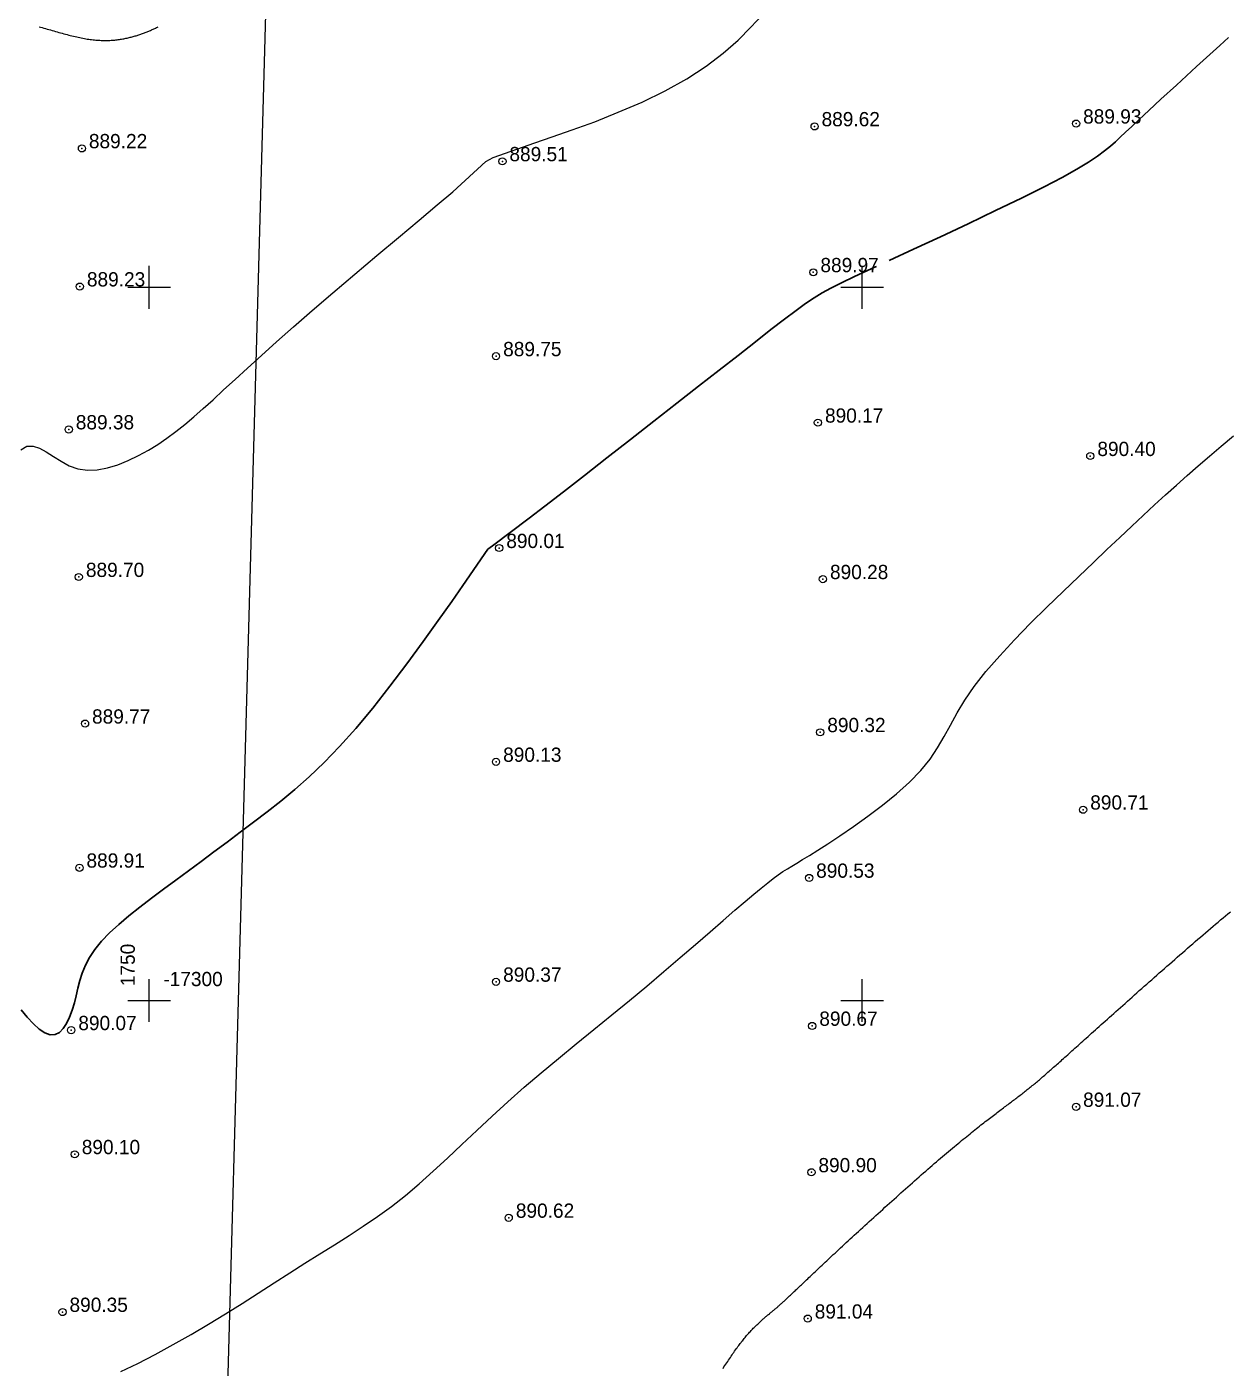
# Model space of a CAD drawing. Header units: millimetres. Extents: x -1114 to 5336, y -18321 to -16715.
# Drawn here: x -1070.9 to -986.6, y -17824.7 to -17730.6 of the extents above; entities that cross this region are included whole.
import ezdxf

# ---------------------------------------------------------------- set-up
doc = ezdxf.new("R2010")
doc.units = ezdxf.units.MM
doc.header["$PDMODE"] = 32
doc.header["$PDSIZE"] = 0.5
doc.linetypes.add('CONTI', pattern=[0])
for name, color, linetype in [('GOR_BDEFAULT', 212, 'CONTI'), ('GORIZDEFAULT', 32, 'CONTI'), ('NAD_MDEFAULT', 7, 'CONTI'), ('PI_DTDEFAULT', 3, 'CONTI'), ('PI_OTDEFAULT', 172, 'CONTI'), ('PI_TTDEFAULT', 5, 'CONTI'), ('SETKR', 7, 'CONTI')]:
    doc.layers.add(name, color=color, linetype=linetype)
doc.styles.add('1 Цифры отметки', font='', dxfattribs={"height": 1})
doc.styles.get('1 Цифры отметки').set_extended_font_data('Kyrghyz Letterica')

# ---------------------------------------------------------------- blocks, each defined once
blk = doc.blocks.new('BL_333')
at = {"color": 0}
for p, q in [((0, -1.5), (0, 1.5)), ((-1.5, 0), (1.5, 0))]:
    blk.add_line(p, q, dxfattribs=at)

msp = doc.modelspace()

# ---------------------------------------------------------------- linework, layer by layer
at = {"color": 242, "true_color": 0xcd2027, "extrusion": (-0.01325716974884626, 0.01768293051550256, 0.999755750880501), "elevation": 589.8331356211519}
msp.add_lwpolyline([(11816.23120442711, 13994.96296030176), (11803.7132254632, 13998.75885966596), (11779.60471839021, 14006.06942209178), (11743.85568373051, 14013.71036732785), (11708.10664907081, 14021.35131256394), (11381.79729851056, 13610.22881136304), (11465.06582467756, 13552.52405538412), (11816.23113084898, 13994.96298261328)], dxfattribs=at)
at = {"color": 1, "extrusion": (-0.01325716974884626, 0.01768293051550256, 0.999755750880501), "elevation": 589.833135621152}
msp.add_lwpolyline([(11816.23113084898, 13994.96298261328), (11791.19532007743, 14002.55473671864), (11779.60471839021, 14006.06942209178), (11708.10664907081, 14021.35131256394), (11381.79729851056, 13610.22881136304), (11465.06582467756, 13552.52405538412)], dxfattribs=at)
at = {"layer": 'GOR_BDEFAULT', "color": 32, "lineweight": 30}
for points in [[(-990.3085497760849, -17734.73104579571, 890), (-988.8885497760848, -17733.43104579571, 890), (-987.2585497760847, -17731.95104579571, 890), (-986.6409292708577, -17731.39376752376, 890)], [(-1010.458549776085, -17747.03104579571, 890), (-1008.738549776085, -17746.24104579572, 890), (-1006.858549776085, -17745.36104579571, 890), (-1004.908549776084, -17744.45104579571, 890), (-1002.988549776085, -17743.53104579571, 890), (-1001.178549776085, -17742.66104579571, 890), (-999.5885497760846, -17741.86104579571, 890), (-998.3185497760851, -17741.20104579571, 890), (-997.2885497760853, -17740.62104579571, 890), (-996.478549776085, -17740.14104579571, 890), (-995.8385497760846, -17739.72104579572, 890), (-995.3385497760846, -17739.35104579571, 890), (-994.9285497760848, -17739.01104579571, 890), (-994.5785497760844, -17738.70104579571, 890), (-994.2385497760852, -17738.39104579571, 890), (-993.8685497760853, -17738.04104579572, 890), (-993.438549776085, -17737.64104579571, 890), (-992.9085497760843, -17737.14104579571, 890), (-992.2385497760852, -17736.51104579571, 890), (-991.3885497760848, -17735.72104579572, 890), (-990.3085497760849, -17734.73104579571, 890)], [(-1071.308549776085, -17799.58104579571, 890), (-1070.888549776085, -17800.09104579571, 890), (-1070.458549776085, -17800.55104579571, 890), (-1070.048549776085, -17800.93104579571, 890), (-1069.648549776085, -17801.19104579571, 890), (-1069.278549776085, -17801.33104579571, 890), (-1068.938549776085, -17801.31104579572, 890), (-1068.638549776085, -17801.16104579571, 890), (-1068.368549776085, -17800.89104579571, 890), (-1068.138549776085, -17800.52104579571, 890), (-1067.928549776085, -17800.09104579571, 890), (-1067.748549776084, -17799.60104579571, 890), (-1067.588549776085, -17799.09104579571, 890), (-1067.458549776085, -17798.58104579571, 890), (-1067.338549776085, -17798.05104579571, 890), (-1067.208549776085, -17797.52104579571, 890), (-1067.038549776085, -17796.99104579572, 890), (-1066.818549776085, -17796.44104579571, 890), (-1066.538549776085, -17795.89104579571, 890), (-1066.158549776084, -17795.33104579571, 890), (-1065.688549776085, -17794.75104579571, 890), (-1065.118549776085, -17794.17104579571, 890), (-1064.468549776085, -17793.58104579571, 890), (-1063.758549776085, -17792.98104579571, 890), (-1062.988549776085, -17792.37104579571, 890), (-1062.168549776085, -17791.74104579572, 890), (-1061.328549776084, -17791.11104579571, 890), (-1060.468549776085, -17790.48104579571, 890), (-1059.588549776085, -17789.83104579571, 890), (-1058.698549776085, -17789.17104579571, 890), (-1057.798549776085, -17788.50104579571, 890), (-1056.878549776085, -17787.82104579571, 890), (-1055.958549776085, -17787.12104579571, 890), (-1055.018549776085, -17786.42104579571, 890), (-1054.078549776084, -17785.69104579571, 890), (-1053.118549776085, -17784.94104579571, 890), (-1052.138549776085, -17784.12104579571, 890), (-1051.128549776085, -17783.23104579571, 890), (-1050.078549776084, -17782.23104579571, 890), (-1048.988549776085, -17781.11104579571, 890), (-1047.858549776085, -17779.84104579571, 890), (-1046.668549776085, -17778.41104579571, 890), (-1045.458549776085, -17776.88104579572, 890), (-1044.268549776085, -17775.30104579571, 890), (-1043.128549776085, -17773.75104579571, 890), (-1042.068549776085, -17772.27104579571, 890), (-1041.128549776085, -17770.94104579571, 890), (-1040.348549776085, -17769.82104579571, 890), (-1038.588549776085, -17767.28104579571, 890), (-1038.258549776085, -17767.04104579572, 890), (-1035.688549776085, -17765.10104579571, 890), (-1034.588549776085, -17764.25104579571, 890), (-1033.288549776085, -17763.24104579572, 890), (-1031.818549776085, -17762.10104579571, 890), (-1030.238549776085, -17760.87104579571, 890), (-1028.598549776085, -17759.59104579571, 890), (-1026.948549776085, -17758.30104579571, 890), (-1025.338549776085, -17757.04104579572, 890), (-1023.808549776085, -17755.84104579571, 890), (-1022.368549776085, -17754.72104579572, 890), (-1021.038549776085, -17753.68104579571, 890), (-1019.828549776084, -17752.73104579571, 890), (-1018.738549776085, -17751.88104579572, 890), (-1017.788549776085, -17751.15104579572, 890), (-1016.968549776085, -17750.54104579572, 890), (-1016.308549776085, -17750.05104579571, 890), (-1015.718549776085, -17749.65104579572, 890), (-1015.158549776084, -17749.29104579572, 890), (-1014.538549776085, -17748.96104579571, 890), (-1013.798549776085, -17748.59104579571, 890), (-1012.878549776085, -17748.15104579572, 890), (-1011.708549776085, -17747.61104579571, 890), (-1011.528549776085, -17747.53104579571, 890), (-1011.348549776085, -17747.44104579571, 890)]]:
    msp.add_polyline3d(points, dxfattribs=at)
at = {"layer": 'GORIZDEFAULT', "color": 32}
for points in [[(-1071.338549776085, -17760.30104579571, 889.5), (-1070.918549776085, -17760.06104579572, 889.5), (-1070.488549776085, -17760.04104579572, 889.5), (-1070.038549776085, -17760.18104579571, 889.5), (-1069.558549776085, -17760.44104579571, 889.5), (-1069.058549776085, -17760.77104579571, 889.5), (-1068.518549776085, -17761.11104579571, 889.5), (-1067.948549776085, -17761.42104579571, 889.5), (-1067.338549776085, -17761.64104579571, 889.5), (-1066.678549776085, -17761.73104579571, 889.5), (-1065.978549776085, -17761.70104579571, 889.5), (-1065.268549776085, -17761.57104579571, 889.5), (-1064.538549776085, -17761.35104579571, 889.5), (-1063.808549776085, -17761.06104579572, 889.5), (-1063.088549776085, -17760.71104579571, 889.5), (-1062.398549776085, -17760.33104579571, 889.5), (-1061.738549776085, -17759.92104579571, 889.5), (-1061.098549776085, -17759.49104579572, 889.5), (-1060.468549776085, -17759.02104579571, 889.5), (-1059.848549776085, -17758.53104579571, 889.5), (-1059.208549776085, -17757.99104579572, 889.5), (-1058.548549776085, -17757.41104579571, 889.5), (-1057.858549776085, -17756.79104579572, 889.5), (-1057.118549776085, -17756.11104579571, 889.5), (-1056.308549776085, -17755.37104579571, 889.5), (-1055.438549776085, -17754.57104579571, 889.5), (-1054.468549776085, -17753.69104579571, 889.5), (-1053.408549776084, -17752.73104579571, 889.5), (-1052.218549776085, -17751.68104579571, 889.5), (-1050.908549776084, -17750.54104579572, 889.5), (-1049.458549776085, -17749.30104579571, 889.5), (-1047.928549776085, -17748.00104579571, 889.5), (-1046.368549776085, -17746.69104579571, 889.5), (-1044.848549776085, -17745.41104579571, 889.5), (-1043.418549776085, -17744.20104579571, 889.5), (-1042.138549776085, -17743.12104579571, 889.5), (-1041.058549776085, -17742.21104579571, 889.5), (-1038.728549776085, -17740.08104579571, 889.5), (-1038.228549776085, -17739.82104579571, 889.5), (-1035.288549776085, -17738.78104579571, 889.5), (-1034.088549776085, -17738.37104579571, 889.5), (-1032.668549776085, -17737.87104579571, 889.5), (-1031.098549776085, -17737.30104579571, 889.5), (-1029.448549776085, -17736.64104579571, 889.5), (-1027.768549776085, -17735.92104579571, 889.5), (-1026.148549776085, -17735.14104579571, 889.5), (-1024.628549776085, -17734.30104579571, 889.5), (-1023.278549776085, -17733.41104579571, 889.5), (-1022.088549776085, -17732.49104579572, 889.5), (-1021.048549776085, -17731.58104579571, 889.5), (-1020.138549776085, -17730.68104579571, 889.5), (-1019.358549776085, -17729.84104579571, 889.5)], [(-1070.067664359418, -17730.64016037905, 889), (-1069.952410453168, -17730.6720549103, 889), (-1069.836883109419, -17730.70437912905, 889), (-1069.721183239627, -17730.73702561342, 889), (-1069.605346651085, -17730.76992600405, 889), (-1069.489392875043, -17730.80302170718, 889), (-1069.373341442752, -17730.83625412905, 889), (-1069.25721188546, -17730.86956467593, 889), (-1069.141023734418, -17730.90289475405, 889), (-1069.024796520876, -17730.93618576967, 889), (-1068.908549776085, -17730.96937912905, 889), (-1068.792312796918, -17731.00241298321, 889), (-1068.676153942752, -17731.03521246238, 889), (-1068.560151338585, -17731.06769944155, 889), (-1068.444383109419, -17731.09979579572, 889), (-1068.328927380252, -17731.13142339988, 889), (-1068.213862276085, -17731.16250412905, 889), (-1068.099265921918, -17731.19295985821, 889), (-1067.985216442751, -17731.22271246238, 889), (-1067.871788708377, -17731.25168707176, 889), (-1067.759044567752, -17731.27982183738, 889), (-1067.647042614626, -17731.3070581655, 889), (-1067.535841442751, -17731.33333746238, 889), (-1067.425499645877, -17731.35860113425, 889), (-1067.316075817752, -17731.38279058738, 889), (-1067.207628552126, -17731.405847228, 889), (-1067.100216442752, -17731.42771246238, 889), (-1066.993888317752, -17731.44833420717, 889), (-1066.888653942751, -17731.46768642071, 889), (-1066.784513317752, -17731.48574957176, 889), (-1066.681466442751, -17731.50250412905, 889), (-1066.579513317752, -17731.51793056134, 889), (-1066.478653942751, -17731.53200933738, 889), (-1066.378888317751, -17731.54472092593, 889), (-1066.280216442751, -17731.55604579571, 889), (-1066.182635062543, -17731.56597743634, 889), (-1066.086127901085, -17731.57456142072, 889), (-1065.990675427127, -17731.58185634259, 889), (-1065.896258109418, -17731.58792079572, 889), (-1065.80285641671, -17731.59281337384, 889), (-1065.710450817752, -17731.59659267071, 889), (-1065.619021781294, -17731.59931728009, 889), (-1065.528549776085, -17731.60104579572, 889), (-1065.439015270877, -17731.60182379051, 889), (-1065.350398734418, -17731.60164475405, 889), (-1065.26268063546, -17731.60048915509, 889), (-1065.175841442751, -17731.59833746238, 889), (-1065.089861625043, -17731.59517014467, 889), (-1065.004721651085, -17731.59096767072, 889), (-1064.920401989627, -17731.58571050926, 889), (-1064.836883109419, -17731.57937912905, 889), (-1064.754148734418, -17731.57196701967, 889), (-1064.672195609418, -17731.56351975405, 889), (-1064.591023734418, -17731.55409592592, 889), (-1064.510633109418, -17731.54375412905, 889), (-1064.431023734418, -17731.53255295717, 889), (-1064.352195609418, -17731.52055100405, 889), (-1064.274148734418, -17731.50780686342, 889), (-1064.196883109418, -17731.49437912905, 889), (-1064.120398734418, -17731.48031988426, 889), (-1064.044695609418, -17731.46565517071, 889), (-1063.969773734419, -17731.45040451967, 889), (-1063.895633109418, -17731.43458746238, 889), (-1063.822273734419, -17731.41822353009, 889), (-1063.749695609418, -17731.40133225404, 889), (-1063.677898734419, -17731.3839331655, 889), (-1063.606883109418, -17731.36604579571, 889), (-1063.536642224001, -17731.34768642072, 889), (-1063.467143526084, -17731.32885829571, 889), (-1063.398347953168, -17731.30956142071, 889), (-1063.330216442751, -17731.28979579571, 889), (-1063.262709932334, -17731.26956142071, 889), (-1063.195789359418, -17731.24885829571, 889), (-1063.129415661501, -17731.22768642071, 889), (-1063.063549776085, -17731.20604579572, 889), (-1062.998159151085, -17731.18394293113, 889), (-1062.933237276085, -17731.16141037905, 889), (-1062.868784151085, -17731.13848720197, 889), (-1062.804799776085, -17731.11521246238, 889), (-1062.741284151085, -17731.0916252228, 889), (-1062.678237276085, -17731.06776454571, 889), (-1062.615659151085, -17731.04366949363, 889), (-1062.553549776085, -17731.01937912905, 889), (-1062.49189938546, -17730.99491949363, 889), (-1062.430659151085, -17730.97026454571, 889), (-1062.369770479209, -17730.9453752228, 889), (-1062.309174776085, -17730.92021246238, 889), (-1062.24881344796, -17730.89473720196, 889), (-1062.188627901085, -17730.86891037905, 889), (-1062.128559541709, -17730.84269293113, 889), (-1062.068549776085, -17730.81604579571, 889), (-1062.00854001046, -17730.7889299103, 889), (-1061.948471651085, -17730.76130621238, 889), (-1061.88828610421, -17730.73313563946, 889), (-1061.827924776085, -17730.70437912905, 889), (-1061.76732907296, -17730.67499761863, 889), (-1061.706440401085, -17730.64495204571, 889)], [(-1064.318549776085, -17824.93104579571, 890.5), (-1063.148549776085, -17824.36104579571, 890.5), (-1061.918549776085, -17823.73104579571, 890.5), (-1060.658549776084, -17823.04104579572, 890.5), (-1059.408549776084, -17822.33104579571, 890.5), (-1058.188549776085, -17821.61104579571, 890.5), (-1056.988549776085, -17820.88104579572, 890.5), (-1055.828549776084, -17820.15104579572, 890.5), (-1054.688549776085, -17819.43104579571, 890.5), (-1053.568549776085, -17818.72104579572, 890.5), (-1052.478549776085, -17818.02104579571, 890.5), (-1051.418549776085, -17817.34104579571, 890.5), (-1050.368549776085, -17816.68104579571, 890.5), (-1049.338549776085, -17816.04104579572, 890.5), (-1048.328549776084, -17815.40104579572, 890.5), (-1047.328549776084, -17814.74104579572, 890.5), (-1046.338549776085, -17814.07104579571, 890.5), (-1045.358549776085, -17813.35104579571, 890.5), (-1044.378549776085, -17812.58104579571, 890.5), (-1043.398549776085, -17811.76104579571, 890.5), (-1042.418549776085, -17810.88104579572, 890.5), (-1041.428549776085, -17809.96104579571, 890.5), (-1040.408549776084, -17809.01104579571, 890.5), (-1039.368549776085, -17808.02104579571, 890.5), (-1038.298549776085, -17807.02104579571, 890.5), (-1037.188549776085, -17806.01104579571, 890.5), (-1036.038549776085, -17805.00104579571, 890.5), (-1034.848549776085, -17803.99104579572, 890.5), (-1033.628549776085, -17802.98104579571, 890.5), (-1032.398549776085, -17801.96104579571, 890.5), (-1031.148549776085, -17800.95104579571, 890.5), (-1029.898549776085, -17799.93104579571, 890.5), (-1028.658549776084, -17798.91104579571, 890.5), (-1027.438549776085, -17797.90104579572, 890.5), (-1026.248549776084, -17796.89104579571, 890.5), (-1025.108549776085, -17795.91104579571, 890.5), (-1024.028549776085, -17794.98104579571, 890.5), (-1023.008549776085, -17794.10104579571, 890.5), (-1022.088549776085, -17793.30104579571, 890.5), (-1021.268549776085, -17792.59104579571, 890.5), (-1020.558549776085, -17791.98104579571, 890.5), (-1019.948549776085, -17791.47104579572, 890.5), (-1019.418549776085, -17791.03104579571, 890.5), (-1018.968549776085, -17790.67104579571, 890.5), (-1018.578549776084, -17790.36104579571, 890.5), (-1018.228549776085, -17790.10104579571, 890.5), (-1017.898549776085, -17789.88104579572, 890.5), (-1017.588549776085, -17789.68104579571, 890.5), (-1017.278549776085, -17789.49104579572, 890.5), (-1016.928549776085, -17789.28104579571, 890.5), (-1016.518549776085, -17789.04104579572, 890.5), (-1016.038549776085, -17788.75104579571, 890.5), (-1015.448549776085, -17788.38104579572, 890.5), (-1014.738549776085, -17787.93104579571, 890.5), (-1013.898549776085, -17787.37104579571, 890.5), (-1012.948549776085, -17786.72104579572, 890.5), (-1011.938549776085, -17786.00104579571, 890.5), (-1010.918549776085, -17785.23104579571, 890.5), (-1009.928549776085, -17784.42104579571, 890.5), (-1009.018549776085, -17783.60104579571, 890.5), (-1008.218549776085, -17782.79104579572, 890.5), (-1007.578549776084, -17781.99104579572, 890.5), (-1007.048549776085, -17781.20104579571, 890.5), (-1006.588549776085, -17780.41104579571, 890.5), (-1006.148549776085, -17779.60104579571, 890.5), (-1005.678549776085, -17778.75104579571, 890.5), (-1005.138549776085, -17777.85104579571, 890.5), (-1004.478549776085, -17776.89104579571, 890.5), (-1003.658549776084, -17775.85104579571, 890.5), (-1002.698549776085, -17774.75104579571, 890.5), (-1001.648549776085, -17773.62104579571, 890.5), (-1000.528549776085, -17772.47104579572, 890.5), (-999.3885497760848, -17771.34104579571, 890.5), (-998.2485497760845, -17770.23104579571, 890.5), (-997.1585497760843, -17769.18104579571, 890.5), (-996.1285497760846, -17768.21104579571, 890.5), (-995.1785497760848, -17767.30104579571, 890.5), (-994.2785497760851, -17766.45104579571, 890.5), (-993.438549776085, -17765.65104579572, 890.5), (-992.6285497760846, -17764.90104579572, 890.5), (-991.8385497760846, -17764.17104579571, 890.5), (-991.0685497760851, -17763.47104579572, 890.5), (-990.3085497760849, -17762.79104579572, 890.5), (-989.5485497760847, -17762.11104579571, 890.5), (-988.7685497760849, -17761.43104579571, 890.5), (-987.978549776085, -17760.74104579572, 890.5), (-987.1585497760843, -17760.04104579572, 890.5), (-986.3085497760849, -17759.32104579571, 890.5)], [(-1022.099148734418, -17824.71362066551, 891), (-1022.032195609419, -17824.61258225405, 891), (-1021.966023734418, -17824.51291103009, 891), (-1021.900633109418, -17824.41458746238, 891), (-1021.836023734418, -17824.31759201967, 891), (-1021.772195609418, -17824.22190517071, 891), (-1021.709148734418, -17824.12750738426, 891), (-1021.646883109418, -17824.03437912905, 891), (-1021.585388968793, -17823.94251389467, 891), (-1021.524617484418, -17823.85195725405, 891), (-1021.464510062543, -17823.76276780092, 891), (-1021.405008109418, -17823.67500412905, 891), (-1021.346053031293, -17823.58872483217, 891), (-1021.287586234418, -17823.50398850405, 891), (-1021.229549125043, -17823.42085373842, 891), (-1021.171883109418, -17823.33937912905, 891), (-1021.114539359418, -17823.25960373842, 891), (-1021.057508109418, -17823.18148850405, 891), (-1021.000789359418, -17823.10497483217, 891), (-1020.944383109418, -17823.03000412905, 891), (-1020.888289359418, -17822.95651780093, 891), (-1020.832508109418, -17822.88445725405, 891), (-1020.777039359418, -17822.81376389468, 891), (-1020.721883109418, -17822.74437912905, 891), (-1020.66703610421, -17822.67625412905, 891), (-1020.612482067751, -17822.60937912905, 891), (-1020.558201468793, -17822.54375412905, 891), (-1020.504174776085, -17822.47937912905, 891), (-1020.450382458376, -17822.41625412905, 891), (-1020.396804984418, -17822.35437912905, 891), (-1020.34342282296, -17822.29375412905, 891), (-1020.290216442751, -17822.23437912905, 891), (-1020.23717282296, -17822.17624436342, 891), (-1020.184304984418, -17822.11930100405, 891), (-1020.131632458377, -17822.06349045717, 891), (-1020.079174776085, -17822.00875412904, 891), (-1020.026951468793, -17821.95503342592, 891), (-1019.974982067752, -17821.90226975405, 891), (-1019.92328610421, -17821.85040451967, 891), (-1019.871883109418, -17821.79937912905, 891), (-1019.820789359418, -17821.74914475405, 891), (-1019.770008109418, -17821.69969162905, 891), (-1019.719539359418, -17821.65101975405, 891), (-1019.669383109418, -17821.60312912905, 891), (-1019.619539359418, -17821.55601975405, 891), (-1019.570008109418, -17821.50969162905, 891), (-1019.520789359418, -17821.46414475405, 891), (-1019.471883109418, -17821.41937912905, 891), (-1019.423282849001, -17821.37538498842, 891), (-1019.374956026085, -17821.33211350405, 891), (-1019.326863578168, -17821.28950608217, 891), (-1019.278966442752, -17821.24750412905, 891), (-1019.231225557335, -17821.20604905092, 891), (-1019.183601859419, -17821.16508225405, 891), (-1019.136056286501, -17821.12454514467, 891), (-1019.088549776085, -17821.08437912905, 891), (-1019.04105954171, -17821.04453212384, 891), (-1018.993627901085, -17821.00497808738, 891), (-1018.94631344796, -17820.96569748842, 891), (-1018.899174776085, -17820.92667079571, 891), (-1018.85227047921, -17820.88787847801, 891), (-1018.805659151085, -17820.84930100405, 891), (-1018.75939938546, -17820.81091884259, 891), (-1018.713549776085, -17820.77271246238, 891), (-1018.668146130251, -17820.73465907696, 891), (-1018.623133109419, -17820.69672287905, 891), (-1018.578432588585, -17820.65886480613, 891), (-1018.533966442752, -17820.62104579572, 891), (-1018.489656546918, -17820.5832267853, 891), (-1018.445424776085, -17820.54536871238, 891), (-1018.401193005252, -17820.50743251446, 891), (-1018.356883109418, -17820.46937912905, 891), (-1018.312433239626, -17820.43116949363, 891), (-1018.267846651085, -17820.39276454572, 891), (-1018.223142875043, -17820.3541252228, 891), (-1018.178341442752, -17820.31521246238, 891), (-1018.13346188546, -17820.27598720196, 891), (-1018.088523734418, -17820.23641037905, 891), (-1018.043546520877, -17820.19644293113, 891), (-1017.998549776085, -17820.15604579571, 891), (-1017.953533500044, -17820.1151831655, 891), (-1017.908419567751, -17820.07383225405, 891), (-1017.86311032296, -17820.03197353009, 891), (-1017.817508109419, -17819.98958746238, 891), (-1017.771515270877, -17819.94665451967, 891), (-1017.725034151085, -17819.90315517071, 891), (-1017.677967093793, -17819.85906988426, 891), (-1017.630216442752, -17819.81437912905, 891), (-1017.581694307335, -17819.76905686342, 891), (-1017.532351859418, -17819.72305100405, 891), (-1017.482150036501, -17819.67630295717, 891), (-1017.431049776084, -17819.62875412905, 891), (-1017.379012015668, -17819.58034592592, 891), (-1017.325997692751, -17819.53101975405, 891), (-1017.271967744835, -17819.48071701967, 891), (-1017.216883109419, -17819.42937912905, 891), (-1017.160704724001, -17819.37694748842, 891), (-1017.103393526085, -17819.32336350405, 891), (-1017.044910453168, -17819.26856858217, 891), (-1016.985216442752, -17819.21250412905, 891), (-1016.924272432335, -17819.15511155092, 891), (-1016.862039359418, -17819.09633225405, 891), (-1016.798478161501, -17819.03610764468, 891), (-1016.733549776085, -17818.97437912905, 891), (-1016.667208630251, -17818.91109462384, 891), (-1016.599383109418, -17818.84622808738, 891), (-1016.529995088585, -17818.77975998843, 891), (-1016.458966442751, -17818.71167079571, 891), (-1016.386219046918, -17818.64194097801, 891), (-1016.311674776085, -17818.57055100405, 891), (-1016.235255505251, -17818.49748134259, 891), (-1016.156883109418, -17818.42271246238, 891), (-1016.076485974001, -17818.34621832175, 891), (-1015.994018526085, -17818.26794683738, 891), (-1015.909441703168, -17818.1878394155, 891), (-1015.822716442752, -17818.10583746238, 891), (-1015.733803682335, -17818.02188238426, 891), (-1015.642664359418, -17817.93591558738, 891), (-1015.549259411501, -17817.84787847801, 891), (-1015.453549776085, -17817.75771246238, 891), (-1015.355499645877, -17817.66536871238, 891), (-1015.255086234419, -17817.57083746238, 891), (-1015.15229001046, -17817.47411871238, 891), (-1015.047091442751, -17817.37521246238, 891), (-1014.939471000043, -17817.27411871238, 891), (-1014.829409151085, -17817.17083746238, 891), (-1014.716886364627, -17817.06536871238, 891), (-1014.601883109418, -17816.95771246238, 891), (-1014.484389619834, -17816.8478752228, 891), (-1014.364435192751, -17816.73588954571, 891), (-1014.242058890668, -17816.62179449363, 891), (-1014.117299776085, -17816.50562912905, 891), (-1013.990196911502, -17816.38743251446, 891), (-1013.860789359418, -17816.26724371238, 891), (-1013.729116182335, -17816.1451017853, 891), (-1013.595216442752, -17816.02104579571, 891), (-1013.459138968793, -17815.89512457176, 891), (-1013.320971651085, -17815.76742600405, 891), (-1013.180812145876, -17815.63804774884, 891), (-1013.038758109418, -17815.50708746238, 891), (-1012.89490719796, -17815.37464280092, 891), (-1012.749357067752, -17815.24081142071, 891), (-1012.602205375043, -17815.10569097801, 891), (-1012.453549776085, -17814.96937912905, 891), (-1012.303484671918, -17814.83197027488, 891), (-1012.152091442752, -17814.69354579572, 891), (-1011.999448213585, -17814.55418381655, 891), (-1011.845633109418, -17814.41396246238, 891), (-1011.690724255252, -17814.27295985821, 891), (-1011.534799776085, -17814.13125412905, 891), (-1011.377937796919, -17813.98892339988, 891), (-1011.220216442752, -17813.84604579571, 891), (-1011.061720349001, -17813.70270269675, 891), (-1010.902560192751, -17813.55898850404, 891), (-1010.742853161501, -17813.41500087384, 891), (-1010.582716442751, -17813.27083746238, 891), (-1010.422267224001, -17813.12659592592, 891), (-1010.261622692751, -17812.98237392071, 891), (-1010.100900036501, -17812.838269103, 891), (-1009.940216442751, -17812.69437912905, 891), (-1009.779679333376, -17812.55079514467, 891), (-1009.619357067751, -17812.40758225405, 891), (-1009.459308239627, -17812.26479905092, 891), (-1009.299591442751, -17812.12250412905, 891), (-1009.140265270877, -17811.98075608217, 891), (-1008.981388317751, -17811.83961350405, 891), (-1008.823019177126, -17811.69913498842, 891), (-1008.665216442751, -17811.55937912905, 891), (-1008.508041963585, -17811.42041103009, 891), (-1008.351570609419, -17811.28232183738, 891), (-1008.195880505252, -17811.14520920717, 891), (-1008.041049776085, -17811.00917079571, 891), (-1007.887156546918, -17810.87430425925, 891), (-1007.734278942751, -17810.74070725405, 891), (-1007.582495088584, -17810.60847743634, 891), (-1007.431883109418, -17810.47771246238, 891), (-1007.28252438546, -17810.34850673321, 891), (-1007.134513317752, -17810.22094162905, 891), (-1006.987947562543, -17810.09509527488, 891), (-1006.842924776085, -17809.97104579572, 891), (-1006.699542614627, -17809.84887131655, 891), (-1006.557898734418, -17809.72864996238, 891), (-1006.41809079171, -17809.61045985821, 891), (-1006.280216442751, -17809.49437912905, 891), (-1006.144353812543, -17809.38046311342, 891), (-1006.010502901085, -17809.26867600405, 891), (-1005.878644177126, -17809.15895920717, 891), (-1005.748758109418, -17809.05125412905, 891), (-1005.620825166709, -17808.94550217592, 891), (-1005.494825817752, -17808.84164475405, 891), (-1005.370740531293, -17808.73962326967, 891), (-1005.248549776084, -17808.63937912905, 891), (-1005.12822751046, -17808.54086024884, 891), (-1005.009721651085, -17808.44404058738, 891), (-1004.89297360421, -17808.34890061342, 891), (-1004.777924776085, -17808.25542079571, 891), (-1004.66451657296, -17808.16358160301, 891), (-1004.552690401085, -17808.07336350405, 891), (-1004.44238766671, -17807.98474696759, 891), (-1004.333549776085, -17807.89771246238, 891), (-1004.226127901085, -17807.81224045717, 891), (-1004.120112276085, -17807.72831142071, 891), (-1004.015502901085, -17807.64590582176, 891), (-1003.912299776085, -17807.56500412905, 891), (-1003.810502901085, -17807.48558681134, 891), (-1003.710112276085, -17807.40763433738, 891), (-1003.611127901085, -17807.33112717592, 891), (-1003.513549776085, -17807.25604579572, 891), (-1003.41736813546, -17807.18236089988, 891), (-1003.322534151085, -17807.11000412905, 891), (-1003.22898922921, -17807.03889735822, 891), (-1003.136674776085, -17806.96896246238, 891), (-1003.04553219796, -17806.90012131655, 891), (-1002.955502901084, -17806.83229579571, 891), (-1002.86652829171, -17806.76540777488, 891), (-1002.778549776085, -17806.69937912905, 891), (-1002.691518526085, -17806.63414149884, 891), (-1002.605424776085, -17806.56966558738, 891), (-1002.520268526085, -17806.50593186342, 891), (-1002.436049776084, -17806.44292079571, 891), (-1002.352768526085, -17806.38061285301, 891), (-1002.270424776085, -17806.31898850404, 891), (-1002.189018526085, -17806.25802821759, 891), (-1002.108549776085, -17806.19771246238, 891), (-1002.02900876046, -17806.13801519676, 891), (-1001.950346651085, -17806.07888433738, 891), (-1001.87250485421, -17806.02026129051, 891), (-1001.795424776084, -17805.96208746238, 891), (-1001.71904782296, -17805.90430425926, 891), (-1001.643315401085, -17805.84685308738, 891), (-1001.56816891671, -17805.789675353, 891), (-1001.493549776085, -17805.73271246238, 891), (-1001.419402640669, -17805.67591233217, 891), (-1001.345685192751, -17805.61924892071, 891), (-1001.272358369835, -17805.56270269676, 891), (-1001.199383109419, -17805.50625412905, 891), (-1001.126720349002, -17805.44988368634, 891), (-1001.054331026085, -17805.39357183738, 891), (-1000.982176078169, -17805.33729905092, 891), (-1000.910216442751, -17805.28104579571, 891), (-1000.838416312543, -17805.22478603009, 891), (-1000.766752901085, -17805.16846767071, 891), (-1000.695206677126, -17805.11203212384, 891), (-1000.623758109418, -17805.05542079571, 891), (-1000.552387666709, -17804.99857509259, 891), (-1000.481075817751, -17804.94143642071, 891), (-1000.409803031293, -17804.88394618634, 891), (-1000.338549776085, -17804.82604579571, 891), (-1000.26729001046, -17804.7676799103, 891), (-1000.195971651085, -17804.70880621238, 891), (-1000.12453610421, -17804.64938563946, 891), (-1000.052924776085, -17804.58937912905, 891), (-999.9810790729598, -17804.52874761863, 891), (-999.9089404010847, -17804.46745204571, 891), (-999.8364501667102, -17804.40545334779, 891), (-999.7635497760848, -17804.34271246238, 891), (-999.690177380251, -17804.27919683738, 891), (-999.6162581094177, -17804.21489996238, 891), (-999.5417138385847, -17804.14982183738, 891), (-999.4664664427519, -17804.08396246238, 891), (-999.3904377969184, -17804.01732183738, 891), (-999.313549776085, -17803.94989996238, 891), (-999.2357242552516, -17803.88169683738, 891), (-999.1568831094182, -17803.81271246238, 891), (-999.0769579792095, -17803.74293056134, 891), (-998.995919567752, -17803.67226975405, 891), (-998.9137483437935, -17803.60063238426, 891), (-998.8304247760852, -17803.52792079572, 891), (-998.7459293333768, -17803.45403733218, 891), (-998.6602424844186, -17803.37888433738, 891), (-998.5733446979602, -17803.30236415509, 891), (-998.4852164427512, -17803.22437912905, 891), (-998.3958316771268, -17803.14484787905, 891), (-998.3051383177517, -17803.06375412905, 891), (-998.2130777708762, -17802.98109787905, 891), (-998.1195914427517, -17802.89687912905, 891), (-998.0246207396267, -17802.81109787905, 891), (-997.9281070677516, -17802.72375412905, 891), (-997.8299918333769, -17802.63484787905, 891), (-997.730216442752, -17802.54437912905, 891), (-997.6287190469184, -17802.45234136863, 891), (-997.525424776085, -17802.35870204572, 891), (-997.4202555052516, -17802.2634220978, 891), (-997.3131331094182, -17802.16646246238, 891), (-997.2039794635848, -17802.06778407696, 891), (-997.0927164427512, -17801.96734787905, 891), (-996.9792659219183, -17801.86511480613, 891), (-996.8635497760852, -17801.76104579572, 891), (-996.7455029010853, -17801.6551017853, 891), (-996.625112276085, -17801.54724371238, 891), (-996.5023779010844, -17801.43743251446, 891), (-996.3772997760852, -17801.32562912905, 891), (-996.2498779010848, -17801.21179449363, 891), (-996.1201122760849, -17801.09588954572, 891), (-995.9880029010847, -17800.9778752228, 891), (-995.853549776085, -17800.85771246238, 891), (-995.7167594115017, -17800.735378478, 891), (-995.5776643594181, -17800.61091558738, 891), (-995.4363036823343, -17800.48438238426, 891), (-995.292716442751, -17800.35583746238, 891), (-995.1469417031676, -17800.22533941551, 891), (-994.9990185260849, -17800.09294683738, 891), (-994.8489859740012, -17799.95871832176, 891), (-994.6968831094182, -17799.82271246238, 891), (-994.5427555052511, -17799.684987853, 891), (-994.3866747760849, -17799.54560308738, 891), (-994.2287190469178, -17799.40461675926, 891), (-994.0689664427518, -17799.26208746238, 891), (-993.9074950885852, -17799.11807379051, 891), (-993.7443831094179, -17798.97263433738, 891), (-993.5797086302518, -17798.82582769676, 891), (-993.4135497760844, -17798.67771246238, 891), (-993.2459814167096, -17798.52835373842, 891), (-993.0770654010848, -17798.37784267071, 891), (-992.9068603229598, -17798.2262769155, 891), (-992.735424776085, -17798.07375412905, 891), (-992.56281735421, -17797.92037196759, 891), (-992.3890966510844, -17797.76622808738, 891), (-992.2143212604597, -17797.61142014467, 891), (-992.0385497760853, -17797.45604579571, 891), (-991.861847302127, -17797.30019293113, 891), (-991.6843049844183, -17797.14391037905, 891), (-991.5060204792098, -17796.98723720196, 891), (-991.3270914427512, -17796.83021246238, 891), (-991.147615531293, -17796.6728752228, 891), (-990.9676904010848, -17796.51526454571, 891), (-990.7874137083763, -17796.35741949363, 891), (-990.606883109418, -17796.19937912905, 891), (-990.4261864948348, -17796.04119228009, 891), (-990.2453726927515, -17795.88294683738, 891), (-990.0644807656681, -17795.72474045717, 891), (-989.8835497760847, -17795.56667079572, 891), (-989.7026187865013, -17795.40883550926, 891), (-989.5217268594179, -17795.25133225405, 891), (-989.3409130573345, -17795.09425868634, 891), (-989.1602164427513, -17794.93771246238, 891), (-988.979685843793, -17794.78178472801, 891), (-988.7994091510845, -17794.62654058738, 891), (-988.6194840208764, -17794.47203863426, 891), (-988.4400081094182, -17794.31833746238, 891), (-988.2610790729595, -17794.16549566551, 891), (-988.0827945677511, -17794.01357183738, 891), (-987.9052522500433, -17793.86262457176, 891), (-987.728549776085, -17793.71271246238, 891), (-987.5527782917097, -17793.5638908478, 891), (-987.378002901085, -17793.41620204572, 891), (-987.2042821979594, -17793.26968511863, 891), (-987.0316747760844, -17793.12437912905, 891), (-986.8602392292096, -17792.98032313947, 891), (-986.6900341510845, -17792.83755621238, 891), (-986.5211181354598, -17792.6961174103, 891)]]:
    msp.add_polyline3d(points, dxfattribs=at)
at = {"layer": 'PI_DTDEFAULT', "color": 18, "true_color": 0x000000}
for p in [(-997.3385497760846, -17737.43104579571, 889.931), (-1037.568549776085, -17740.08104579571, 889.5110000000001), (-1038.018549776085, -17753.74104579572, 889.7510000000001), (-996.3485497760848, -17760.74104579572, 890.4019999999999), (-1037.798549776085, -17767.19104579571, 890.007), (-1038.018549776085, -17782.18104579571, 890.127), (-996.8485497760848, -17785.54104579572, 890.715), (-1038.018549776085, -17797.61104579571, 890.373), (-997.3385497760846, -17806.37104579571, 891.073), (-1037.128549776085, -17814.15104579572, 890.623)]:
    msp.add_point(p, dxfattribs=at)
at = {"layer": 'PI_TTDEFAULT', "color": 18, "true_color": 0x000000}
for p in [(-1015.678549776085, -17737.63104579572, 889.62), (-1067.058549776085, -17739.17104579571, 889.22), (-1015.768549776085, -17747.86104579571, 889.97), (-1067.208549776085, -17748.86104579571, 889.23), (-1015.448549776085, -17758.40104579572, 890.17), (-1067.978549776085, -17758.88104579572, 889.38), (-1067.278549776085, -17769.22104579572, 889.7), (-1015.098549776085, -17769.37104579571, 890.28), (-1066.838549776085, -17779.50104579571, 889.77), (-1015.288549776085, -17780.11104579571, 890.32), (-1067.228549776085, -17789.61104579571, 889.91), (-1016.058549776085, -17790.32104579571, 890.53), (-1015.848549776085, -17800.70104579571, 890.67), (-1067.811383016074, -17800.99628520879, 890.07), (-1067.558549776085, -17809.70104579571, 890.1), (-1015.898549776085, -17810.96104579571, 890.9), (-1068.418549776085, -17820.76104579571, 890.35), (-1016.158549776084, -17821.22104579572, 891.04)]:
    msp.add_point(p, dxfattribs=at)

# ---------------------------------------------------------------- block references
at = {"layer": 'SETKR', "color": 18, "true_color": 0x000000}
for p in [(-1062.348549776085, -17748.91104579571), (-1012.348549776085, -17748.91104579571), (-1062.348549776085, -17798.91104579571), (-1012.348549776085, -17798.91104579571)]:
    msp.add_blockref('BL_333', p, dxfattribs=at)

# ---------------------------------------------------------------- texts
at = {"layer": 'NAD_MDEFAULT', "color": 7, "style": '1 Цифры отметки'}
msp.add_text('1750', height=1, rotation=90, dxfattribs=at).set_placement((-1063.348549776085, -17797.91104579571))
msp.add_text('-17300', height=1, dxfattribs=at).set_placement((-1061.348549776085, -17797.91104579571))
at = {"layer": 'PI_OTDEFAULT', "color": 18, "true_color": 0x000000, "style": '1 Цифры отметки'}
for s, p in [('889.62', (-1015.188549776085, -17737.62104579571)), ('889.93', (-996.8485497760848, -17737.43104579571)), ('889.22', (-1066.568549776085, -17739.16104579571)), ('889.51', (-1037.078549776084, -17740.07104579571)), ('889.97', (-1015.268549776085, -17747.85104579571)), ('889.23', (-1066.708549776085, -17748.85104579571)), ('889.75', (-1037.518549776085, -17753.74104579572)), ('889.38', (-1067.488549776085, -17758.87104579571)), ('890.17', (-1014.948549776085, -17758.40104579572)), ('890.40', (-995.8485497760848, -17760.74104579572)), ('890.01', (-1037.298549776085, -17767.19104579571)), ('889.70', (-1066.778549776085, -17769.22104579572)), ('890.28', (-1014.598549776085, -17769.37104579571)), ('889.77', (-1066.348549776085, -17779.50104579571)), ('890.32', (-1014.788549776085, -17780.10104579571)), ('890.13', (-1037.518549776085, -17782.18104579571)), ('890.71', (-996.3485497760848, -17785.53104579571)), ('889.91', (-1066.738549776085, -17789.60104579571)), ('890.53', (-1015.568549776085, -17790.31104579572)), ('890.37', (-1037.518549776085, -17797.60104579571)), ('890.07', (-1067.311383016074, -17800.99628520879)), ('890.67', (-1015.348549776085, -17800.69104579571)), ('891.07', (-996.8485497760848, -17806.37104579571)), ('890.10', (-1067.068549776085, -17809.69104579571)), ('890.90', (-1015.408549776084, -17810.96104579571)), ('890.62', (-1036.628549776085, -17814.15104579572)), ('890.35', (-1067.928549776085, -17820.75104579571)), ('891.04', (-1015.668549776085, -17821.22104579572))]:
    msp.add_text(s, height=1, dxfattribs=at).set_placement(p)

doc.saveas('drawing.dxf')
